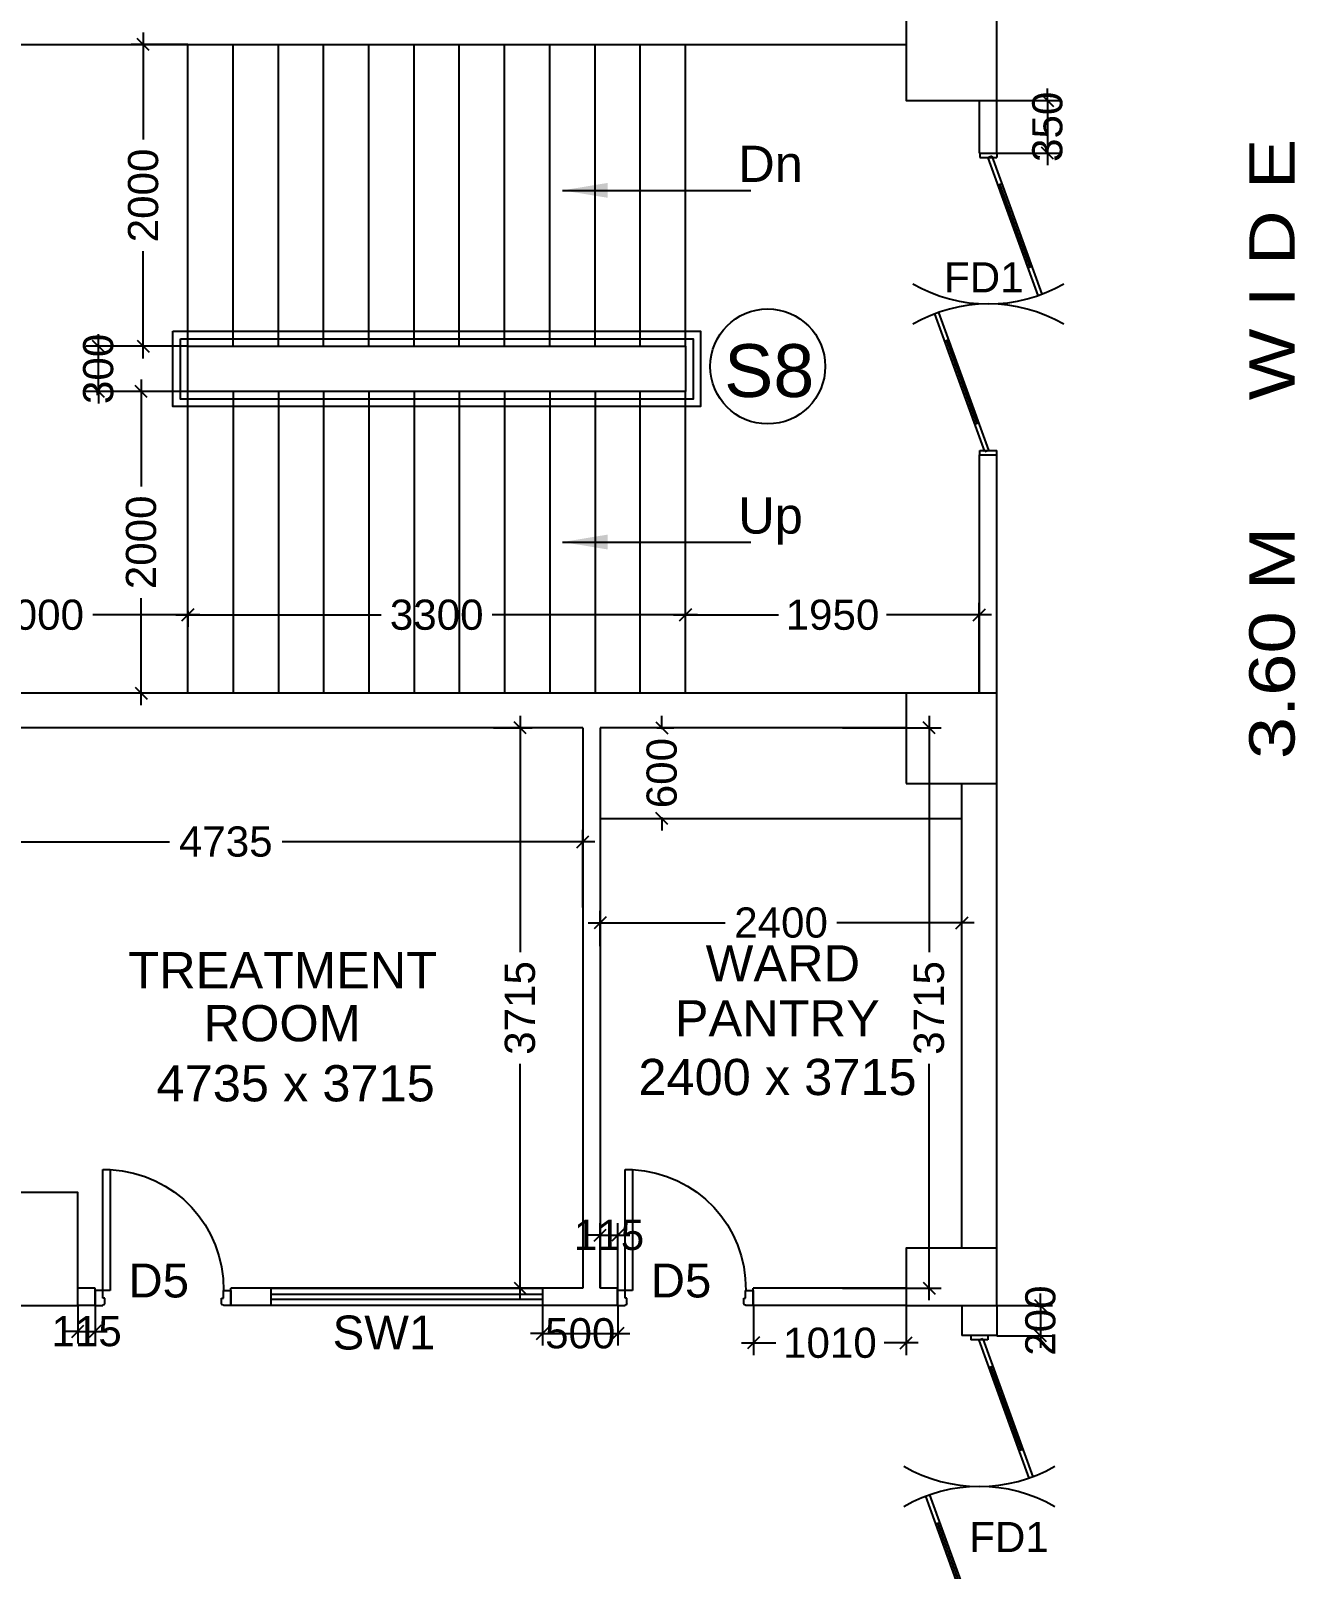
# Model space of a CAD drawing. Extents: x 7620542 to 7843793, y -6476226 to -6093835.
# Drawn here: x 7676053 to 7684439, y -6405218 to -6395018 of the extents above; entities that cross this region are included whole.
import ezdxf
from ezdxf.enums import TextEntityAlignment as Align

# ---------------------------------------------------------------- set-up
doc = ezdxf.new("R2010")
doc.units = 0
doc.header["$LTSCALE"] = 600
doc.header["$MEASUREMENT"] = 0
doc.header["$PDMODE"] = 35
doc.layers.get('0').update_dxf_attribs({"linetype": 'CONTINUOUS'})
doc.layers.get('Defpoints').update_dxf_attribs({"linetype": 'CONTINUOUS'})
for name, color, linetype in [('DOOR', 32, 'CONTINUOUS'), ('Fire Door', 10, 'CONTINUOUS'), ('joinery', 7, 'CONTINUOUS'), ('LA-column', 3, 'CONTINUOUS'), ('Railing', 21, 'CONTINUOUS'), ('Room Dim', 1, 'CONTINUOUS'), ('Stairscase', 7, 'CONTINUOUS'), ('STEPS', 7, 'CONTINUOUS'), ('TEXT', 6, 'CONTINUOUS'), ('TXT', 6, 'CONTINUOUS'), ('Walls', 7, 'CONTINUOUS'), ('WIN', 151, 'CONTINUOUS'), ('Working Dim', 5, 'CONTINUOUS')]:
    doc.layers.add(name, color=color, linetype=linetype)
doc.styles.add('ari', font='arial.ttf')
doc.styles.add('ARIAL', font='arial.ttf')
doc.dimstyles.new('int. dim', dxfattribs={"dimtxt": 450, "dimasz": 80, "dimexe": 80, "dimexo": 0, "dimgap": 70, "dimtad": 0, "dimdec": 0, "dimzin": 12, "dimdsep": 46, "dimtxsty": 'ari', "dimblk": 'OBLIQUE', "dimcen": 2, "dimdle": 80, "dimclrd": 256, "dimclre": 256, "dimclrt": 6, "dimadec": 0, "dimazin": 0, "dimtfac": 1, "dimtdec": 0, "dimtix": 1, "dimtmove": 2, "dimatfit": 3, "dimfxl": 1, "dimtolj": 1, "dimtzin": 0, "dimlwd": -1, "dimlwe": -1, "dimarcsym": 0})

# ---------------------------------------------------------------- blocks, each defined once
blk = doc.blocks.new('A$C15456D16')
at = {"layer": 'Fire Door'}
for p, q in [((969, -4), (56, 329)), ((969, -4), (56, 329)), ((969, -4), (56, 329)), ((979, 23), (65, 355)), ((979, 23), (65, 355)), ((979, 23), (65, 355)), ((248, 289), (238, 262)), ((248, 289), (238, 262)), ((248, 289), (238, 262)), ((791, 76), (243, 276)), ((791, 76), (243, 276)), ((791, 76), (243, 276)), ((-1000, 56), (-972, 56)), ((-1000, -56), (-1000, 56)), ((-1000, 56), (-972, 56)), ((-1000, -56), (-1000, 56)), ((-1000, 56), (-972, 56)), ((-1000, -56), (-1000, 56)), ((-979, -23), (-969, 4)), ((-979, -23), (-969, 4)), ((-979, -23), (-969, 4)), ((-972, -56), (-972, 56)), ((-972, -56), (-972, 56)), ((-972, -56), (-972, 56)), ((-969, 4), (-56, -329)), ((-969, 4), (-56, -329)), ((-969, 4), (-56, -329)), ((796, 89), (786, 63)), ((796, 89), (786, 63)), ((796, 89), (786, 63)), ((979, 23), (969, -4)), ((979, 23), (969, -4)), ((979, 23), (969, -4)), ((1000, 56), (972, 56)), ((972, -56), (972, 56)), ((1000, 56), (972, 56)), ((972, -56), (972, 56)), ((1000, 56), (972, 56)), ((972, -56), (972, 56)), ((1000, -56), (1000, 56)), ((1000, -56), (1000, 56)), ((1000, -56), (1000, 56)), ((-1000, -56), (-972, -56)), ((-1000, -56), (-972, -56)), ((-1000, -56), (-972, -56)), ((-979, -23), (-65, -355)), ((-979, -23), (-65, -355)), ((-979, -23), (-65, -355)), ((-796, -89), (-786, -63)), ((-796, -89), (-786, -63)), ((-796, -89), (-786, -63)), ((-791, -76), (-243, -276)), ((-791, -76), (-243, -276)), ((-791, -76), (-243, -276)), ((1000, -56), (972, -56)), ((1000, -56), (972, -56)), ((1000, -56), (972, -56)), ((-238, -262), (-248, -289)), ((-238, -262), (-248, -289)), ((-238, -262), (-248, -289))]:
    blk.add_line(p, q, dxfattribs=at)
at = {"layer": 'Fire Door', "extrusion": (0, 0, -1)}
for centre, major_axis, start_param, end_param in [((-1000, 0), (-1000, 0), 2.617886, 3.665084), ((-1000, 0), (-1000, 0), 2.617886, 3.665084), ((-1000, 0), (-1000, 0), 2.617886, 3.665084), ((1000, 0), (1000, 0), 2.618102, 3.665299), ((1000, 0), (1000, 0), 2.618102, 3.665299), ((1000, 0), (1000, 0), 2.618102, 3.665299)]:
    blk.add_ellipse(centre, major_axis=major_axis, ratio=1, start_param=start_param, end_param=end_param, dxfattribs=at)
blk = doc.blocks.new('1000')
at = {"layer": 'DOOR'}
for p, q in [((0, -100), (0, 0)), ((0, 0), (50, 0)), ((50, -100), (0, -100)), ((50, 0), (50, -2)), ((63, -49), (50, -49)), ((50, -49), (50, -100)), ((50, -100), (50, -901)), ((100, -100), (50, -100)), ((63, -13), (61, -13)), ((63, -13), (63, -49)), ((100, -901), (100, -100)), ((837, -13), (837, -49)), ((837, -13), (839, -13)), ((837, -49), (850, -49)), ((850, 0), (850, -2)), ((900, 0), (850, 0)), ((850, -49), (850, -100)), ((850, -100), (900, -100)), ((900, -100), (900, 0)), ((50, -901), (100, -901))]:
    blk.add_line(p, q, dxfattribs=at)
for centre, major_axis, start_param, end_param in [((50, -13), (-7.95, 7.95), 3.926991, 5.497787), ((850, -13), (7.95, 7.95), 0.785398, 2.356194)]:
    blk.add_ellipse(centre, major_axis=major_axis, ratio=1, start_param=start_param, end_param=end_param, dxfattribs=at)
at = {"layer": 'DOOR', "color": 145}
blk.add_ellipse((64, -115), major_axis=(-520, 590), ratio=1, start_param=2.464943, end_param=4.009476, dxfattribs=at)
blk = doc.blocks.new('_Oblique')
at = {"color": 0, "linetype": 'ByBlock', "lineweight": -2}
blk.add_line((-0.5, -0.5), (0.5, 0.5), dxfattribs=at)
blk = doc.blocks.new('*D1337')
at = {"layer": 'Defpoints', "color": 0, "transparency": 16777216}
for p in [(7679829, -6400932), (7679829, -6401088, 6), (7682229, -6401088, 3)]:
    blk.add_point(p, dxfattribs=at)
at = {"layer": 'Working Dim', "transparency": 16777216}
for p, q in [((7679829, -6401088), (7679829, -6400852)), ((7682229, -6401088), (7682229, -6400852)), ((7679749, -6400932), (7680659, -6400932)), ((7682309, -6400932), (7681399, -6400932))]:
    blk.add_line(p, q, dxfattribs=at)
at = {"layer": 'Working Dim', "transparency": 16777216, "xscale": 80, "yscale": 80, "zscale": 80, "rotation": 180}
blk.add_blockref('_Oblique', (7679829, -6400932), dxfattribs=at)
at = {"layer": 'Working Dim', "transparency": 16777216, "xscale": 80, "yscale": 80, "zscale": 80}
blk.add_blockref('_Oblique', (7682229, -6400932), dxfattribs=at)
at = {"layer": 'Working Dim', "color": 6, "transparency": 16777216, "insert": (7681029, -6400932), "char_height": 200, "attachment_point": 5, "style": 'ari'}
blk.add_mtext('\\A1;2400', dxfattribs=at)
blk = doc.blocks.new('*D1338')
at = {"layer": 'Defpoints', "color": 0, "transparency": 16777216}
for p in [(7681437, -6399640, 17), (7682011, -6399640), (7681437, -6403355, 6)]:
    blk.add_point(p, dxfattribs=at)
at = {"layer": 'Working Dim', "transparency": 16777216}
for p, q in [((7682011, -6399560), (7682011, -6401128)), ((7681437, -6399640), (7682091, -6399640)), ((7682011, -6403435), (7682011, -6401867)), ((7681437, -6403355), (7682091, -6403355))]:
    blk.add_line(p, q, dxfattribs=at)
at = {"layer": 'Working Dim', "transparency": 16777216, "xscale": 80, "yscale": 80, "zscale": 80}
for p, rotation in [((7682011, -6399640), 90), ((7682011, -6403355), 270)]:
    blk.add_blockref('_Oblique', p, dxfattribs=dict(at, rotation=rotation))
at = {"layer": 'Working Dim', "color": 6, "transparency": 16777216, "insert": (7682011, -6401497), "char_height": 200, "attachment_point": 5, "rotation": 90, "style": 'ari'}
blk.add_mtext('\\A1;3715', dxfattribs=at)
blk = doc.blocks.new('*D1339')
at = {"layer": 'Defpoints', "color": 0, "transparency": 16777216}
for p in [(7674979, -6400395), (7674979, -6400832, 6), (7679714, -6400832, 6)]:
    blk.add_point(p, dxfattribs=at)
at = {"layer": 'Working Dim', "transparency": 16777216}
for p, q in [((7674979, -6400832), (7674979, -6400315)), ((7679714, -6400832), (7679714, -6400315)), ((7674899, -6400395), (7676973, -6400395)), ((7679794, -6400395), (7677720, -6400395))]:
    blk.add_line(p, q, dxfattribs=at)
at = {"layer": 'Working Dim', "transparency": 16777216, "xscale": 80, "yscale": 80, "zscale": 80, "rotation": 180}
blk.add_blockref('_Oblique', (7674979, -6400395), dxfattribs=at)
at = {"layer": 'Working Dim', "transparency": 16777216, "xscale": 80, "yscale": 80, "zscale": 80}
blk.add_blockref('_Oblique', (7679714, -6400395), dxfattribs=at)
at = {"layer": 'Working Dim', "color": 6, "transparency": 16777216, "insert": (7677346, -6400395), "char_height": 200, "attachment_point": 5, "style": 'ari'}
blk.add_mtext('\\A1;4735', dxfattribs=at)
blk = doc.blocks.new('*D1340')
at = {"layer": 'Defpoints', "color": 0, "transparency": 16777216}
for p in [(7679122, -6399640, 17), (7679122, -6403355, 3), (7679298, -6403355)]:
    blk.add_point(p, dxfattribs=at)
at = {"layer": 'Working Dim', "transparency": 16777216}
for p, q in [((7679298, -6399560), (7679298, -6401128)), ((7679122, -6399640), (7679378, -6399640)), ((7679298, -6403435), (7679298, -6401867)), ((7679122, -6403355), (7679378, -6403355))]:
    blk.add_line(p, q, dxfattribs=at)
at = {"layer": 'Working Dim', "transparency": 16777216, "xscale": 80, "yscale": 80, "zscale": 80}
for p, rotation in [((7679298, -6399640), 90), ((7679298, -6403355), 270)]:
    blk.add_blockref('_Oblique', p, dxfattribs=dict(at, rotation=rotation))
at = {"layer": 'Working Dim', "color": 6, "transparency": 16777216, "insert": (7679298, -6401497), "char_height": 200, "attachment_point": 5, "rotation": 90, "style": 'ari'}
blk.add_mtext('\\A1;3715', dxfattribs=at)
blk = doc.blocks.new('*D1378')
at = {"layer": 'Defpoints', "color": 0, "transparency": 16777216}
for p in [(7675095, -6398864, 5), (7677095, -6398864, 3), (7677095, -6398891)]:
    blk.add_point(p, dxfattribs=at)
at = {"layer": 'Working Dim', "transparency": 16777216}
for p, q in [((7675015, -6398891), (7675725, -6398891)), ((7675095, -6398864), (7675095, -6398971)), ((7677175, -6398891), (7676465, -6398891)), ((7677095, -6398864), (7677095, -6398971))]:
    blk.add_line(p, q, dxfattribs=at)
at = {"layer": 'Working Dim', "transparency": 16777216, "xscale": 80, "yscale": 80, "zscale": 80, "rotation": 180}
blk.add_blockref('_Oblique', (7675095, -6398891), dxfattribs=at)
at = {"layer": 'Working Dim', "transparency": 16777216, "xscale": 80, "yscale": 80, "zscale": 80}
blk.add_blockref('_Oblique', (7677095, -6398891), dxfattribs=at)
at = {"layer": 'Working Dim', "color": 6, "transparency": 16777216, "insert": (7676095, -6398891), "char_height": 200, "attachment_point": 5, "style": 'ari'}
blk.add_mtext('\\A1;2000', dxfattribs=at)
blk = doc.blocks.new('*D1379')
at = {"layer": 'Defpoints', "color": 0, "transparency": 16777216}
for p in [(7677095, -6398864, 3), (7680395, -6398891, 3), (7680395, -6398891)]:
    blk.add_point(p, dxfattribs=at)
at = {"layer": 'Working Dim', "transparency": 16777216}
for p, q in [((7680395, -6398891), (7680395, -6398811)), ((7677015, -6398891), (7678377, -6398891)), ((7677095, -6398864), (7677095, -6398971)), ((7680475, -6398891), (7679113, -6398891))]:
    blk.add_line(p, q, dxfattribs=at)
at = {"layer": 'Working Dim', "transparency": 16777216, "xscale": 80, "yscale": 80, "zscale": 80, "rotation": 180}
blk.add_blockref('_Oblique', (7677095, -6398891), dxfattribs=at)
at = {"layer": 'Working Dim', "transparency": 16777216, "xscale": 80, "yscale": 80, "zscale": 80}
blk.add_blockref('_Oblique', (7680395, -6398891), dxfattribs=at)
at = {"layer": 'Working Dim', "color": 6, "transparency": 16777216, "insert": (7678745, -6398891), "char_height": 200, "attachment_point": 5, "style": 'ari'}
blk.add_mtext('\\A1;3300', dxfattribs=at)
blk = doc.blocks.new('*D1382')
at = {"layer": 'Defpoints', "color": 0, "transparency": 16777216}
for p in [(7680395, -6398891), (7680395, -6399410, 3), (7682344, -6399410, 10)]:
    blk.add_point(p, dxfattribs=at)
at = {"layer": 'Working Dim', "transparency": 16777216}
for p, q in [((7680395, -6399410), (7680395, -6398811)), ((7682344, -6399410), (7682344, -6398811)), ((7680315, -6398891), (7681011, -6398891)), ((7682424, -6398891), (7681728, -6398891))]:
    blk.add_line(p, q, dxfattribs=at)
at = {"layer": 'Working Dim', "transparency": 16777216, "xscale": 80, "yscale": 80, "zscale": 80, "rotation": 180}
blk.add_blockref('_Oblique', (7680395, -6398891), dxfattribs=at)
at = {"layer": 'Working Dim', "transparency": 16777216, "xscale": 80, "yscale": 80, "zscale": 80}
blk.add_blockref('_Oblique', (7682344, -6398891), dxfattribs=at)
at = {"layer": 'Working Dim', "color": 6, "transparency": 16777216, "insert": (7681370, -6398891), "char_height": 200, "attachment_point": 5, "style": 'ari'}
blk.add_mtext('\\A1;1950', dxfattribs=at)
blk = doc.blocks.new('*D1383')
at = {"layer": 'Defpoints', "color": 0, "transparency": 16777216}
for p in [(7677095, -6397410, 3), (7676785, -6399410), (7677095, -6399410, 3)]:
    blk.add_point(p, dxfattribs=at)
at = {"layer": 'Working Dim', "transparency": 16777216}
for p, q in [((7676785, -6397330), (7676785, -6398040)), ((7677095, -6397410), (7676705, -6397410)), ((7676785, -6399490), (7676785, -6398780)), ((7677095, -6399410), (7676705, -6399410))]:
    blk.add_line(p, q, dxfattribs=at)
at = {"layer": 'Working Dim', "transparency": 16777216, "xscale": 80, "yscale": 80, "zscale": 80}
for p, rotation in [((7676785, -6397410), 90), ((7676785, -6399410), 270)]:
    blk.add_blockref('_Oblique', p, dxfattribs=dict(at, rotation=rotation))
at = {"layer": 'Working Dim', "color": 6, "transparency": 16777216, "insert": (7676785, -6398410), "char_height": 200, "attachment_point": 5, "rotation": 90, "style": 'ari'}
blk.add_mtext('\\A1;2000', dxfattribs=at)
blk = doc.blocks.new('*D1384')
at = {"layer": 'Defpoints', "color": 0, "transparency": 16777216}
for p in [(7676799, -6395110), (7677095, -6395110, 3), (7677095, -6397110, 3)]:
    blk.add_point(p, dxfattribs=at)
at = {"layer": 'Working Dim', "transparency": 16777216}
for p, q in [((7676799, -6395030), (7676799, -6395740)), ((7677095, -6395110), (7676719, -6395110)), ((7676799, -6397190), (7676799, -6396480)), ((7677095, -6397110), (7676719, -6397110))]:
    blk.add_line(p, q, dxfattribs=at)
at = {"layer": 'Working Dim', "transparency": 16777216, "xscale": 80, "yscale": 80, "zscale": 80}
for p, rotation in [((7676799, -6395110), 90), ((7676799, -6397110), 270)]:
    blk.add_blockref('_Oblique', p, dxfattribs=dict(at, rotation=rotation))
at = {"layer": 'Working Dim', "color": 6, "transparency": 16777216, "insert": (7676799, -6396110), "char_height": 200, "attachment_point": 5, "rotation": 90, "style": 'ari'}
blk.add_mtext('\\A1;2000', dxfattribs=at)
blk = doc.blocks.new('*D1385')
at = {"layer": 'Defpoints', "color": 0, "transparency": 16777216}
for p in [(7676501, -6397110), (7677020, -6397110), (7677020, -6397410)]:
    blk.add_point(p, dxfattribs=at)
at = {"layer": 'Working Dim', "transparency": 16777216}
for p, q in [((7676501, -6397110), (7676501, -6397030)), ((7677020, -6397110), (7676421, -6397110)), ((7676501, -6397410), (7676501, -6397110)), ((7677020, -6397410), (7676421, -6397410)), ((7676501, -6397410), (7676501, -6397490))]:
    blk.add_line(p, q, dxfattribs=at)
at = {"layer": 'Working Dim', "transparency": 16777216, "xscale": 80, "yscale": 80, "zscale": 80}
for p, rotation in [((7676501, -6397110), 270), ((7676501, -6397410), 90)]:
    blk.add_blockref('_Oblique', p, dxfattribs=dict(at, rotation=rotation))
at = {"layer": 'Working Dim', "color": 6, "transparency": 16777216, "insert": (7676501, -6397260), "char_height": 200, "attachment_point": 5, "rotation": 90, "style": 'ari'}
blk.add_mtext('\\A1;300', dxfattribs=at)
blk = doc.blocks.new('*D1396')
at = {"layer": 'Defpoints', "color": 0, "transparency": 16777216}
for p in [(7682459, -6403470, 8), (7682459, -6403670), (7682750, -6403670)]:
    blk.add_point(p, dxfattribs=at)
at = {"layer": 'Working Dim', "transparency": 16777216}
for p, q in [((7682750, -6403470), (7682750, -6403390)), ((7682459, -6403470), (7682830, -6403470)), ((7682750, -6403470), (7682750, -6403670)), ((7682459, -6403670), (7682830, -6403670)), ((7682750, -6403670), (7682750, -6403750))]:
    blk.add_line(p, q, dxfattribs=at)
at = {"layer": 'Working Dim', "transparency": 16777216, "xscale": 80, "yscale": 80, "zscale": 80}
for p, rotation in [((7682750, -6403470), 270), ((7682750, -6403670), 90)]:
    blk.add_blockref('_Oblique', p, dxfattribs=dict(at, rotation=rotation))
at = {"layer": 'Working Dim', "color": 6, "transparency": 16777216, "insert": (7682750, -6403570), "char_height": 200, "attachment_point": 5, "rotation": 90, "style": 'ari'}
blk.add_mtext('\\A1;200', dxfattribs=at)
blk = doc.blocks.new('*D1409')
at = {"layer": 'Defpoints', "color": 0, "transparency": 16777216}
for p in [(7676365, -6403470, 8), (7676480, -6403470), (7676480, -6403641)]:
    blk.add_point(p, dxfattribs=at)
at = {"layer": 'Working Dim', "transparency": 16777216}
for p, q in [((7676365, -6403470), (7676365, -6403721)), ((7676480, -6403470), (7676480, -6403721)), ((7676365, -6403641), (7676285, -6403641)), ((7676365, -6403641), (7676480, -6403641)), ((7676480, -6403641), (7676560, -6403641))]:
    blk.add_line(p, q, dxfattribs=at)
at = {"layer": 'Working Dim', "transparency": 16777216, "xscale": 80, "yscale": 80, "zscale": 80}
blk.add_blockref('_Oblique', (7676365, -6403641), dxfattribs=at)
at = {"layer": 'Working Dim', "transparency": 16777216, "xscale": 80, "yscale": 80, "zscale": 80, "rotation": 180}
blk.add_blockref('_Oblique', (7676480, -6403641), dxfattribs=at)
at = {"layer": 'Working Dim', "color": 6, "transparency": 16777216, "insert": (7676423, -6403641), "char_height": 200, "attachment_point": 5, "style": 'ari'}
blk.add_mtext('\\A1;115', dxfattribs=at)
blk = doc.blocks.new('*D1410')
at = {"layer": 'Defpoints', "color": 0, "transparency": 16777216}
for p in [(7679447, -6403470), (7679947, -6403470), (7679947, -6403655)]:
    blk.add_point(p, dxfattribs=at)
at = {"layer": 'Working Dim', "transparency": 16777216}
for p, q in [((7679447, -6403470), (7679447, -6403735)), ((7679947, -6403470), (7679947, -6403735)), ((7679447, -6403655), (7679367, -6403655)), ((7679447, -6403655), (7679947, -6403655)), ((7679947, -6403655), (7680027, -6403655))]:
    blk.add_line(p, q, dxfattribs=at)
at = {"layer": 'Working Dim', "transparency": 16777216, "xscale": 80, "yscale": 80, "zscale": 80}
blk.add_blockref('_Oblique', (7679447, -6403655), dxfattribs=at)
at = {"layer": 'Working Dim', "transparency": 16777216, "xscale": 80, "yscale": 80, "zscale": 80, "rotation": 180}
blk.add_blockref('_Oblique', (7679947, -6403655), dxfattribs=at)
at = {"layer": 'Working Dim', "color": 6, "transparency": 16777216, "insert": (7679697, -6403655), "char_height": 200, "attachment_point": 5, "style": 'ari'}
blk.add_mtext('\\A1;500', dxfattribs=at)
blk = doc.blocks.new('*D1411')
at = {"layer": 'Defpoints', "color": 0, "transparency": 16777216}
for p in [(7679947, -6403003), (7679829, -6403355), (7679947, -6403370)]:
    blk.add_point(p, dxfattribs=at)
at = {"layer": 'Working Dim', "transparency": 16777216}
for p, q in [((7679829, -6403355), (7679829, -6402923)), ((7679947, -6403370), (7679947, -6402923)), ((7679829, -6403003), (7679749, -6403003)), ((7679829, -6403003), (7679947, -6403003)), ((7679947, -6403003), (7680027, -6403003))]:
    blk.add_line(p, q, dxfattribs=at)
at = {"layer": 'Working Dim', "transparency": 16777216, "xscale": 80, "yscale": 80, "zscale": 80}
blk.add_blockref('_Oblique', (7679829, -6403003), dxfattribs=at)
at = {"layer": 'Working Dim', "transparency": 16777216, "xscale": 80, "yscale": 80, "zscale": 80, "rotation": 180}
blk.add_blockref('_Oblique', (7679947, -6403003), dxfattribs=at)
at = {"layer": 'Working Dim', "color": 6, "transparency": 16777216, "insert": (7679888, -6403003), "char_height": 200, "attachment_point": 5, "style": 'ari'}
blk.add_mtext('\\A1;115', dxfattribs=at)
blk = doc.blocks.new('*D1412')
at = {"layer": 'Defpoints', "color": 0, "transparency": 16777216}
for p in [(7680847, -6403470), (7681859, -6403470), (7680847, -6403718)]:
    blk.add_point(p, dxfattribs=at)
at = {"layer": 'Working Dim', "transparency": 16777216}
for p, q in [((7680847, -6403470), (7680847, -6403798)), ((7681859, -6403470), (7681859, -6403798)), ((7680767, -6403718), (7680994, -6403718)), ((7681939, -6403718), (7681712, -6403718))]:
    blk.add_line(p, q, dxfattribs=at)
at = {"layer": 'Working Dim', "transparency": 16777216, "xscale": 80, "yscale": 80, "zscale": 80, "rotation": 180}
blk.add_blockref('_Oblique', (7680847, -6403718), dxfattribs=at)
at = {"layer": 'Working Dim', "transparency": 16777216, "xscale": 80, "yscale": 80, "zscale": 80}
blk.add_blockref('_Oblique', (7681859, -6403718), dxfattribs=at)
at = {"layer": 'Working Dim', "color": 6, "transparency": 16777216, "insert": (7681353, -6403718), "char_height": 200, "attachment_point": 5, "style": 'ari'}
blk.add_mtext('\\A1;1010', dxfattribs=at)
blk = doc.blocks.new('*D1413')
at = {"layer": 'Defpoints', "color": 0, "transparency": 16777216}
for p in [(7680206, -6399640), (7680238, -6399640), (7680206, -6400240)]:
    blk.add_point(p, dxfattribs=at)
at = {"layer": 'Working Dim', "transparency": 16777216}
for p, q in [((7680238, -6399640), (7680238, -6399560)), ((7680206, -6399640), (7680318, -6399640)), ((7680238, -6399640), (7680238, -6399649)), ((7680206, -6400240), (7680318, -6400240)), ((7680238, -6400240), (7680238, -6400231)), ((7680238, -6400240), (7680238, -6400320))]:
    blk.add_line(p, q, dxfattribs=at)
at = {"layer": 'Working Dim', "transparency": 16777216, "xscale": 80, "yscale": 80, "zscale": 80}
for p, rotation in [((7680238, -6399640), 270), ((7680238, -6400240), 90)]:
    blk.add_blockref('_Oblique', p, dxfattribs=dict(at, rotation=rotation))
at = {"layer": 'Working Dim', "color": 6, "transparency": 16777216, "insert": (7680238, -6399940), "char_height": 200, "attachment_point": 5, "rotation": 90, "style": 'ari'}
blk.add_mtext('\\A1;600', dxfattribs=at)
blk = doc.blocks.new('*D1422')
at = {"layer": 'Defpoints', "color": 0, "transparency": 16777216}
for p in [(7682459, -6395480, 8), (7682459, -6395830, 8), (7682796, -6395830)]:
    blk.add_point(p, dxfattribs=at)
at = {"layer": 'Working Dim', "transparency": 16777216}
for p, q in [((7682796, -6395480), (7682796, -6395400)), ((7682459, -6395480), (7682876, -6395480)), ((7682796, -6395480), (7682796, -6395830)), ((7682459, -6395830), (7682876, -6395830)), ((7682796, -6395830), (7682796, -6395910))]:
    blk.add_line(p, q, dxfattribs=at)
at = {"layer": 'Working Dim', "transparency": 16777216, "xscale": 80, "yscale": 80, "zscale": 80}
for p, rotation in [((7682796, -6395480), 270), ((7682796, -6395830), 90)]:
    blk.add_blockref('_Oblique', p, dxfattribs=dict(at, rotation=rotation))
at = {"layer": 'Working Dim', "color": 6, "transparency": 16777216, "insert": (7682796, -6395655), "char_height": 200, "attachment_point": 5, "rotation": 90, "style": 'ari'}
blk.add_mtext('\\A1;350', dxfattribs=at)

msp = doc.modelspace()

# ---------------------------------------------------------------- linework, layer by layer
msp.add_circle((7680940.459, -6397243.63, -2.741), 381.426)
at = {"layer": 'LA-column', "color": 2, "elevation": -12.441}
for points in [[(7682459.143, -6395479.616), (7682459.143, -6394879.616), (7681859.143, -6394879.616), (7681859.143, -6395479.616)], [(7681859.143, -6400009.616), (7682459.143, -6400009.616), (7682459.143, -6399409.616), (7681859.143, -6399409.616)], [(7676365.143, -6403469.612), (7676365.143, -6402719.612), (7675765.143, -6402719.612), (7675765.143, -6403469.612)], [(7681859.143, -6403469.615), (7682459.143, -6403469.615), (7682459.143, -6403089.615), (7681859.143, -6403089.615)]]:
    msp.add_lwpolyline(points, close=True, dxfattribs=at)
at = {"layer": 'Railing', "elevation": -14.83}
for points in [[(7676995.051, -6397009.596), (7680495.054, -6397009.596), (7680495.054, -6397509.598), (7676995.051, -6397509.598)], [(7677045.052, -6397059.596), (7680445.053, -6397059.596), (7680445.053, -6397459.597), (7677045.052, -6397459.597)]]:
    msp.add_lwpolyline(points, close=True, dxfattribs=at)
at = {"layer": 'Stairscase', "color": 7}
for p, q in [((7677095.053, -6397109.597, -11.749), (7677095.053, -6395109.597, -11.749)), ((7677395.053, -6397109.597, -11.749), (7677395.053, -6395109.597, -11.749)), ((7677695.053, -6397109.597, -11.749), (7677695.053, -6395109.597, -11.749)), ((7677995.053, -6397109.597, -11.749), (7677995.053, -6395109.597, -11.749)), ((7678295.053, -6397109.597, -11.749), (7678295.053, -6395109.597, -11.749)), ((7678595.053, -6397109.597, -11.749), (7678595.053, -6395109.596, -11.749)), ((7678895.053, -6397109.597, -11.749), (7678895.053, -6395109.596, -11.749)), ((7679195.053, -6397109.597, -11.749), (7679195.053, -6395109.596, -11.749)), ((7679495.053, -6397109.597, -11.749), (7679495.053, -6395109.597, -11.749)), ((7679795.053, -6397109.597, -11.749), (7679795.053, -6395109.597, -11.749)), ((7680095.053, -6397109.597, -11.749), (7680095.053, -6395109.597, -11.749)), ((7680395.053, -6397109.597, -11.749), (7680395.053, -6395109.597, -11.749)), ((7677095.053, -6399409.597, -11.749), (7677095.053, -6397409.597, -11.749)), ((7677395.053, -6397409.597, -11.749), (7677395.053, -6399409.597, -11.749)), ((7677695.053, -6397409.597, -11.749), (7677695.053, -6399409.597, -11.749)), ((7677995.053, -6397409.597, -11.749), (7677995.053, -6399409.597, -11.749)), ((7678295.053, -6397409.597, -11.749), (7678295.053, -6399409.597, -11.749)), ((7678595.053, -6397409.597, -11.749), (7678595.053, -6399409.597, -11.749)), ((7678895.053, -6397409.597, -11.749), (7678895.053, -6399409.597, -11.749)), ((7679195.053, -6397409.597, -11.749), (7679195.053, -6399409.597, -11.749)), ((7679495.053, -6397409.597, -11.749), (7679495.053, -6399409.597, -11.749)), ((7679795.053, -6397409.597, -11.749), (7679795.053, -6399409.597, -11.749)), ((7680095.053, -6399409.597, -11.749), (7680095.053, -6397409.597, -11.749)), ((7680395.053, -6399409.597, -11.749), (7680395.053, -6397409.597, -11.749))]:
    msp.add_line(p, q, dxfattribs=at)
at = {"layer": 'Stairscase', "color": 7, "elevation": -14.83}
msp.add_lwpolyline([(7677095.053, -6397109.597), (7680395.053, -6397109.597), (7680395.053, -6397409.597), (7677095.053, -6397409.597)], close=True, dxfattribs=at)
at = {"layer": 'Walls', "linetype": 'Continuous'}
for p, q in [((7675465.053, -6395109.597, -14.83), (7681859.143, -6395109.597, -14.83)), ((7681859.053, -6399409.597, -14.83), (7675465.052, -6399409.597, -14.83)), ((7679714.462, -6399639.995, -14.83), (7675465.052, -6399639.597, -14.83)), ((7679714.462, -6399639.995, -14.83), (7679714.462, -6403354.995, -14.83)), ((7681859.053, -6399639.597, -14.83), (7679829.462, -6399639.995, -14.83)), ((7679829.462, -6399639.995, -14.83), (7679829.462, -6403354.995, -14.83)), ((7682229.052, -6403089.619, -14.83), (7682229.052, -6400009.62, -14.83)), ((7682459.052, -6403089.619, -14.83), (7682459.052, -6400009.62, -14.83)), ((7679829.462, -6400239.995, -14.83), (7682229.464, -6400239.995, -14.83)), ((7676480.053, -6403354.616, -14.83), (7676365.053, -6403354.616, -14.83)), ((7676480.053, -6403469.616, -14.83), (7676480.053, -6403354.616, -14.83)), ((7679714.05, -6403354.616, -14.83), (7677380.058, -6403354.616, -14.83)), ((7677380.058, -6403469.616, -14.83), (7677380.058, -6403354.616, -14.83)), ((7679944.05, -6403354.616, -14.83), (7679829.05, -6403354.616, -14.83)), ((7679944.05, -6403469.616, -14.83), (7679944.05, -6403354.616, -14.83)), ((7681859.052, -6403354.616, -14.83), (7680844.056, -6403354.616, -14.83)), ((7680844.056, -6403469.616, -14.83), (7680844.056, -6403354.616, -14.83)), ((7676480.053, -6403469.616, -14.83), (7676365.053, -6403469.616, -14.83)), ((7679944.05, -6403469.616, -14.83), (7677380.058, -6403469.616, -14.83)), ((7681859.052, -6403469.616, -14.83), (7680844.056, -6403469.616, -14.83)), ((7682229.052, -6403469.619, -14.83), (7682229.052, -6403669.651, -14.83)), ((7682459.052, -6403469.619, -14.83), (7682459.052, -6403669.651, -14.83)), ((7682459.052, -6403669.651, -14.83), (7682229.052, -6403669.651, -14.83))]:
    msp.add_line(p, q, dxfattribs=at)
at = {"layer": 'Walls'}
for p, q in [((7682344.143, -6395829.538, -12.441), (7682459.143, -6395829.538, -12.441)), ((7682344.143, -6397829.557, -12.441), (7682459.143, -6397829.557, -12.441))]:
    msp.add_line(p, q, dxfattribs=at)
at = {"layer": 'Walls', "elevation": -12.441, "flags": 128}
for points in [[(7682344.143, -6395829.538), (7682344.143, -6395479.616)], [(7682459.143, -6395829.538), (7682459.143, -6395479.616)], [(7682344.143, -6399409.616), (7682344.143, -6397829.557)], [(7682459.143, -6399409.616), (7682459.143, -6397829.557)]]:
    msp.add_lwpolyline(points, dxfattribs=at)
at = {"layer": 'Walls', "linetype": 'Continuous', "elevation": -14.83, "flags": 128}
for points in [[(7682229.052, -6403469.619), (7682229.052, -6403669.651)], [(7682459.052, -6403469.619), (7682459.052, -6403669.651)]]:
    msp.add_lwpolyline(points, dxfattribs=at)
at = {"layer": 'WIN', "linetype": 'Continuous', "elevation": -14.83}
for points in [[(7679447.258, -6403354.616), (7679447.258, -6403469.607), (7677646.85, -6403469.607), (7677646.85, -6403354.616)], [(7679447.258, -6403394.616), (7679447.258, -6403429.607), (7677646.85, -6403429.607), (7677646.85, -6403394.616)]]:
    msp.add_lwpolyline(points, close=True, dxfattribs=at)

# ---------------------------------------------------------------- block references
at = {"layer": 'DOOR', "linetype": 'Continuous', "xscale": -1, "rotation": 179.9999869799519}
for p in [(7676480.058, -6403469.616, -14.83), (7679944.056, -6403469.616, -14.83)]:
    msp.add_blockref('1000', p, dxfattribs=at)
at = {"layer": 'Fire Door', "color": 3, "lineweight": 0, "xscale": -1}
for p, rotation in [((7682403.587, -6396829.557, 4.779), 270), ((7682344.052, -6404669.638, -14.83), 90)]:
    msp.add_blockref('A$C15456D16', p, dxfattribs=dict(at, rotation=rotation))

# ---------------------------------------------------------------- texts
at = {"layer": 'Fire Door', "style": 'ARIAL'}
for p in [(7682373.602, -6396752.743, -13.881), (7682540.737, -6405104.608, -14.83)]:
    msp.add_text('FD1', height=200, dxfattribs=at).set_placement(p, align=Align.CENTER)
at = {"layer": 'joinery', "style": 'ari'}
for s, p in [('D5', (7676901.329, -6403416.398, -14.83)), ('D5', (7680365.327, -6403416.399, -14.83)), ('SW1', (7678395.249, -6403761.383, -14.83))]:
    msp.add_text(s, height=225, dxfattribs=at).set_placement(p, align=Align.CENTER)
at = {"layer": 'Room Dim', "style": 'ARIAL'}
msp.add_text('2400 x 3715', height=240, dxfattribs=at).set_placement((7681005.37, -6401954.633, -14.83), align=Align.MIDDLE_CENTER)
msp.add_text('4735 x 3715', height=240, dxfattribs=at).set_placement((7677809.515, -6402116.374, -14.83), align=Align.CENTER)
at = {"layer": 'Stairscase', "color": 7, "linetype": 'Continuous', "style": 'ARIAL'}
for s, p in [('Dn', (7680959.206, -6396020.347, -11.749)), ('Up', (7680959.206, -6398351.946, -11.749))]:
    msp.add_text(s, height=240, dxfattribs=at).set_placement(p, align=Align.CENTER)
at = {"layer": 'STEPS', "color": 6, "style": 'ARIAL'}
msp.add_text('S8', height=350, dxfattribs=at).set_placement((7680950.375, -6397446.194, -2.741), align=Align.CENTER)
at = {"layer": 'TEXT', "color": 7, "style": 'ARIAL'}
for s, p in [('TREATMENT', (7677723.669, -6401365.942, -14.83)), ('WARD', (7681041.106, -6401321.188, -14.83)), ('PANTRY', (7681004.107, -6401685.456, -14.83)), ('ROOM', (7677720.068, -6401718.105, -14.83))]:
    msp.add_text(s, height=240, dxfattribs=at).set_placement(p, align=Align.CENTER)
at = {"layer": 'TXT', "color": 7, "style": 'ARIAL', "width": 1.2}
msp.add_text('3.60 M      W I D E      C O R R I D O R', height=300.52174, rotation=90, dxfattribs=at).set_placement((7684435.023, -6395509.327, -14.83), align=Align.CENTER)

# ---------------------------------------------------------------- dimensions: what is measured, and where the dimension line sits
at = {"layer": 'Working Dim'}
for base, p1, p2, angle, override, picture, middle in [((7676799.005, -6395109.597, -14.83), (7677095.053, -6397109.597, -11.749), (7677095.053, -6395109.597, -11.749), 90, {"dimtxt": 200}, '*D1384', (7676799.005, -6396109.597, -14.83)), ((7682795.658, -6395829.538, -19.962), (7682459.143, -6395479.616, -12.441), (7682459.143, -6395829.538, -12.441), 90, {"dimtxt": 200, "dimarcsym": 1}, '*D1422', (7682795.658, -6395654.577, -19.962)), ((7676501.176, -6397109.597, -14.83), (7677020.053, -6397409.597, -14.83), (7677020.053, -6397109.597, -14.83), 90, {"dimtxt": 200}, '*D1385', (7676501.176, -6397259.597, -14.83)), ((7676784.905, -6399409.597, -14.83), (7677095.053, -6397409.597, -11.749), (7677095.053, -6399409.597, -11.749), 90, {"dimtxt": 200}, '*D1383', (7676784.905, -6398409.597, -14.83)), ((7679297.919, -6403354.843, -19.962), (7679121.629, -6399639.65, -2.741), (7679121.629, -6403354.843, -16.541), 270, {"dimtxt": 200}, '*D1340', (7679297.919, -6401497.247, -19.962)), ((7680237.605, -6399639.921, -19.962), (7680205.627, -6400239.995, -19.962), (7680205.509, -6399639.921, -19.962), 90, {"dimtxt": 200, "dimarcsym": 1}, '*D1413', (7680237.605, -6399939.958, -19.962)), ((7682010.803, -6399639.65, -19.962), (7681437.312, -6403354.843, -13.692), (7681437.312, -6399639.65, -2.741), 270, {"dimtxt": 200}, '*D1338', (7682010.803, -6401497.247, -19.962)), ((7674978.873, -6400394.602, -19.962), (7679713.871, -6400831.927, -13.692), (7674978.873, -6400831.927, -13.692), 180, {"dimtxt": 200}, '*D1339', (7677346.372, -6400394.602, -19.962)), ((7679828.871, -6400931.784, -19.962), (7682228.874, -6401088.108, -16.541), (7679828.871, -6401088.108, -13.692), 180, {"dimtxt": 200}, '*D1337', (7681028.873, -6400931.784, -19.962)), ((7682749.709, -6403669.651, -19.962), (7682459.143, -6403469.615, -12.441), (7682459.143, -6403669.651, -19.962), 90, {"dimtxt": 200, "dimarcsym": 1}, '*D1396', (7682749.709, -6403569.633, -19.962))]:
    dim = msp.add_linear_dim(base=base, p1=p1, p2=p2, angle=angle, dimstyle='int. dim', override=override, dxfattribs=at)
    dim.commit()
    dim.dimension.update_dxf_attribs({"geometry": picture, "text_midpoint": middle})
for base, p1, p2, override, picture, middle in [((7677095.053, -6398891.38, -14.83), (7675095.053, -6398863.608, -9.699), (7677095.053, -6398863.608, -11.749), {"dimtxt": 200}, '*D1378', (7676095.053, -6398891.38, -14.83)), ((7680395.053, -6398891.38, -14.83), (7677095.053, -6398863.608, -11.749), (7680395.053, -6398891.38, -11.749), {"dimtxt": 200}, '*D1379', (7678745.053, -6398891.38, -14.83)), ((7676480.053, -6403641.291, -19.962), (7676365.143, -6403469.616, -12.441), (7676480.053, -6403469.616, -19.962), {"dimtxt": 200, "dimarcsym": 1}, '*D1409', (7676422.598, -6403641.291, -19.962)), ((7679947.05, -6403654.646, -19.962), (7679447.258, -6403469.616, -19.962), (7679947.05, -6403469.616, -19.962), {"dimtxt": 200, "dimarcsym": 1}, '*D1410', (7679697.154, -6403654.646, -19.962))]:
    dim = msp.add_linear_dim(base=base, p1=p1, p2=p2, dimstyle='int. dim', override=override, dxfattribs=at)
    dim.commit()
    dim.dimension.update_dxf_attribs({"geometry": picture, "text_midpoint": middle})
for base, p1, p2, text, override, picture, middle in [((7680395.053, -6398891.38, -14.83), (7682344.143, -6399409.597, -4.568), (7680395.053, -6399409.597, -11.749), '1950', {"dimtxt": 200}, '*D1382', (7681369.598, -6398891.38, -14.83)), ((7679947.056, -6403003.111, -19.962), (7679829.462, -6403354.616, -19.962), (7679947.056, -6403369.616, -19.962), '115', {"dimtxt": 200, "dimarcsym": 1}, '*D1411', (7679888.259, -6403003.111, -19.962)), ((7680847.056, -6403718.094, -19.962), (7681859.052, -6403469.616, -19.962), (7680847.056, -6403469.616, -19.962), '1010', {"dimtxt": 200, "dimarcsym": 1}, '*D1412', (7681353.054, -6403718.094, -19.962))]:
    dim = msp.add_linear_dim(base=base, p1=p1, p2=p2, text=text, dimstyle='int. dim', override=override, dxfattribs=at)
    dim.commit()
    dim.dimension.update_dxf_attribs({"geometry": picture, "text_midpoint": middle})

# ---------------------------------------------------------------- leaders
at = {"layer": 'Stairscase', "color": 7, "linetype": 'Continuous'}
for points in [[(7679579.177, -6396076.279, -11.749), (7680828.053, -6396076.279, -11.749)], [(7679579.177, -6398407.878, -11.749), (7680828.053, -6398407.878, -11.749)]]:
    msp.add_leader(points, dimstyle='int. dim', override={"dimasz": 300, "dimgap": 70, "dimtad": 0, "dimclrd": 256}, dxfattribs=at)

doc.saveas('drawing.dxf')
